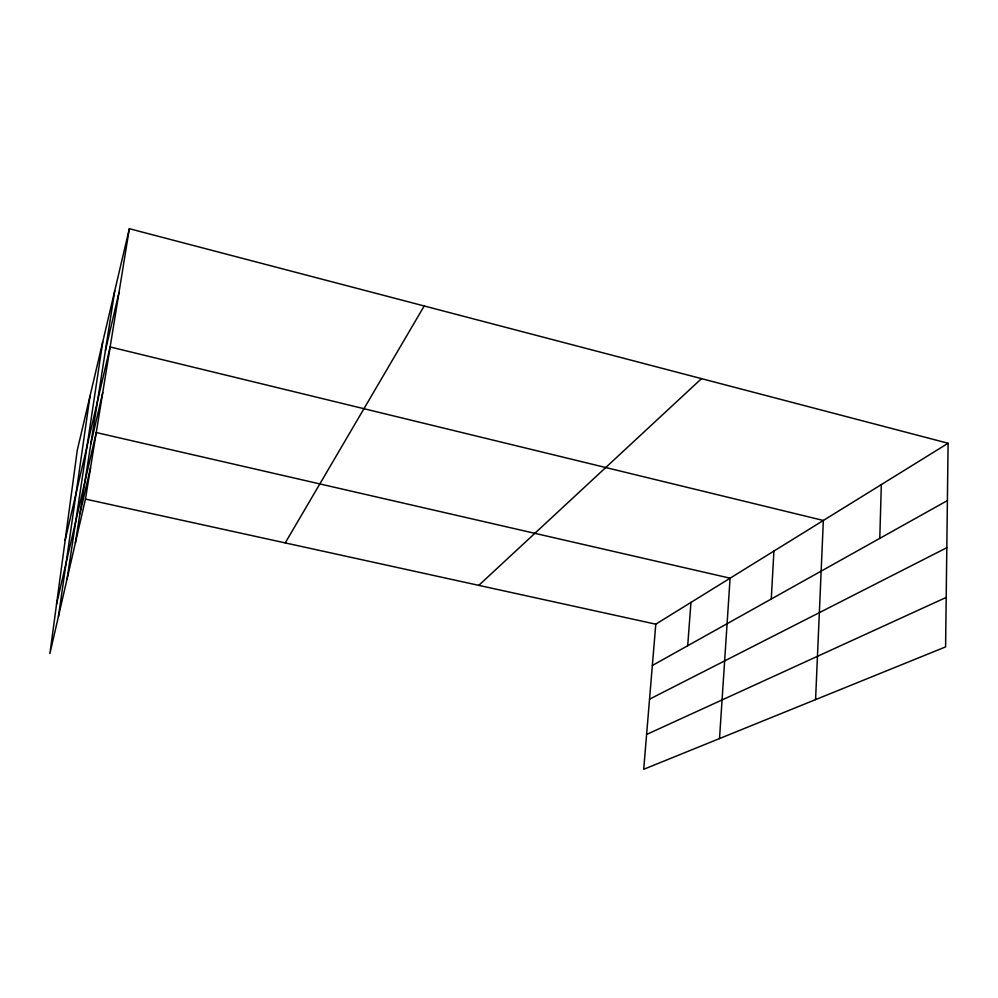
<?xml version="1.0" encoding="UTF-8"?>
<svg xmlns="http://www.w3.org/2000/svg" width="998" height="998" viewBox="0 0 998 998"><rect width="100%" height="100%" fill="white"/><g stroke="black" fill="none" stroke-linecap="round" stroke-linejoin="round"><path stroke-width="1.5" d="M948.1 443.262L945.593 646.904L643.698 769.296L655.786 624.187L948.1 443.262L129.341 228.704L77.27 450.273L49.9 653.59L85.454 499.087L129.341 228.704M879.774 538.371L881.334 484.579M815.578 699.61L823.35 520.469L110.142 346.955L65.157 540.192M771.267 599.012L773.924 551.071M719.521 738.557L730.087 578.191L96.257 432.546L56.537 604.301M687.697 645.731L690.953 602.418M58.458 616.415L89.995 396.131M67.103 578.803L102.732 341.915M75.349 542.962L114.77 290.717M90.818 443.96L102.732 392.613M79.89 513.895L90.531 467.775M105.426 350.523L118.987 292.539M285.228 542.912L424.212 305.974M478.791 585.364L701.494 378.641M652.343 665.491L947.401 500.572M649.536 699.174L946.815 547.69M646.592 734.466L946.204 597.428M85.454 499.087L655.786 624.187"/></g></svg>
